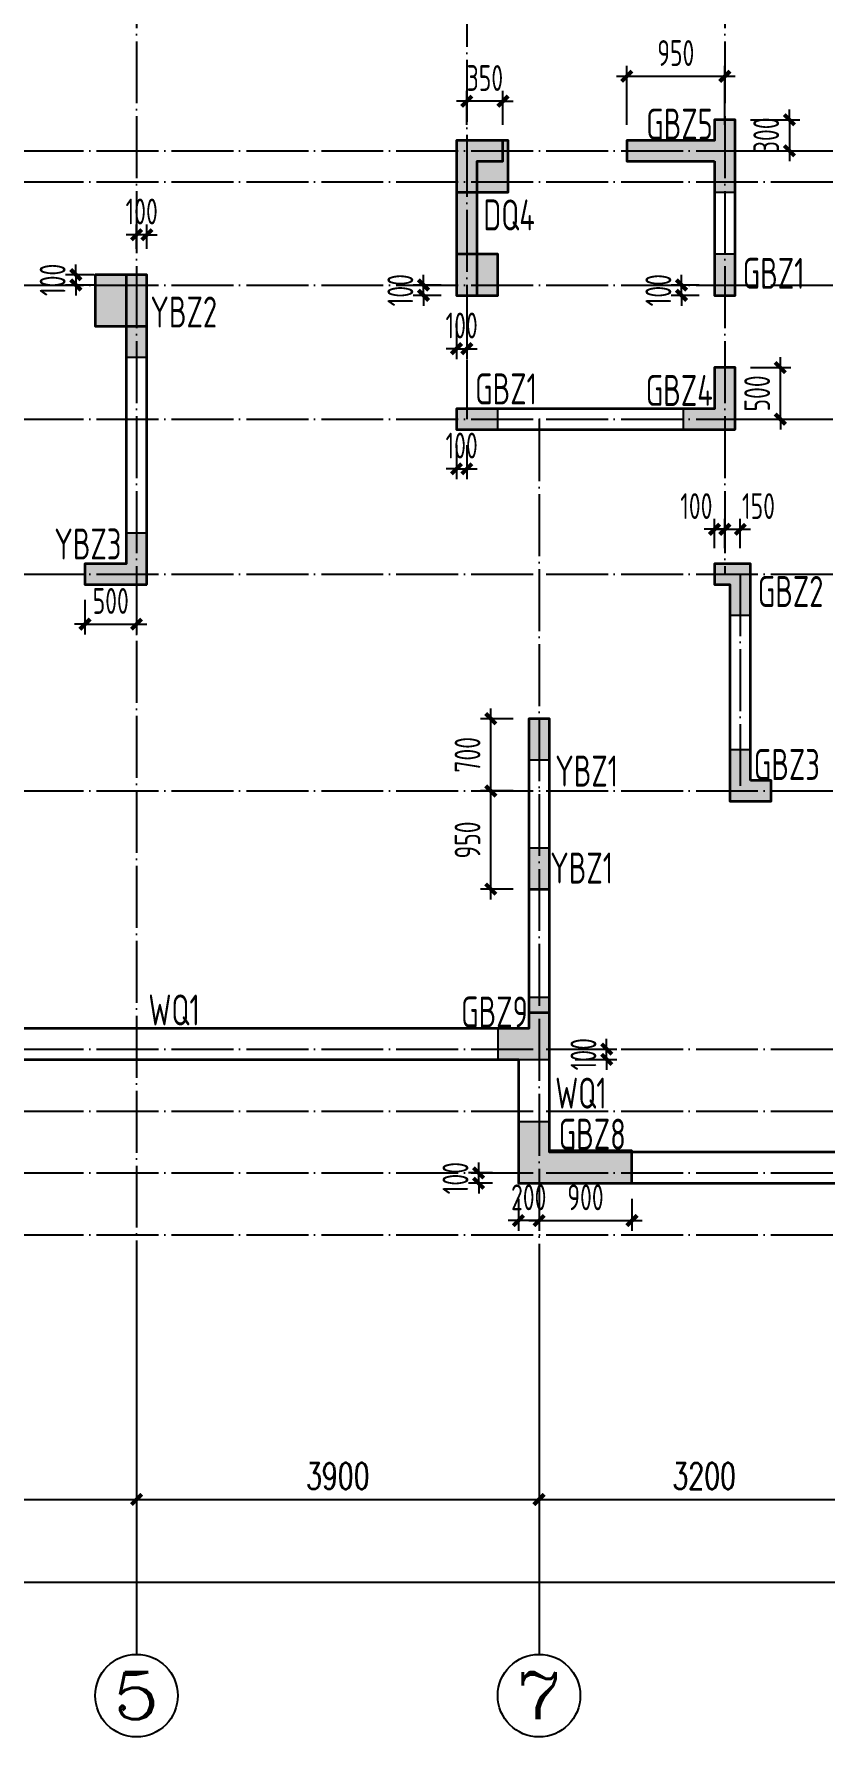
# Model space of a CAD drawing. Extents: x 393367 to 3005760, y 4998 to 826018.
# Drawn here: x 2354114 to 2361777, y 561243 to 577736 of the extents above; entities that cross this region are included whole.
import ezdxf
from ezdxf.enums import TextEntityAlignment as Align

# ---------------------------------------------------------------- set-up
doc = ezdxf.new("R2010")
doc.units = 0
doc.header["$LTSCALE"] = 1000
doc.linetypes.add('DOTE', pattern=[2.42, 2, -0.2, 0.02, -0.2])
doc.layers.get('0').update_dxf_attribs({"linetype": 'CONTINUOUS'})
doc.layers.get('Defpoints').update_dxf_attribs({"linetype": 'CONTINUOUS'})
for name, color, linetype in [('AXIS', 3, 'CONTINUOUS'), ('AXIS_TEXT', 7, 'CONTINUOUS'), ('COLU', 7, 'CONTINUOUS'), ('COLU_HATCH', 251, 'CONTINUOUS'), ('COLU_TH', 5, 'CONTINUOUS'), ('DIM', 3, 'CONTINUOUS'), ('DOTE', 8, 'DOTE'), ('S-砼墙', 150, 'CONTINUOUS'), ('TEXT', 7, 'CONTINUOUS')]:
    doc.layers.add(name, color=color, linetype=linetype)
doc.styles.add('_TCH_AXIS', font='COMPLEX', dxfattribs={"bigfont": 'GBCBIG'})
doc.styles.add('_TCH_DIM_T3', font='SIMPLEX', dxfattribs={"width": 0.705882, "bigfont": 'GBCBIG'})
doc.styles.add('COMPLEX', font='COMPLEX')
doc.styles.add('TSSD_Rein', font='Tssdeng.shx', dxfattribs={"width": 0.7, "bigfont": 'hztxt.shx'})
doc.dimstyles.new('_TCH_ARCH&&100', dxfattribs={"dimtxt": 255, "dimasz": 100, "dimexe": 250, "dimexo": 300, "dimgap": 100, "dimtad": 1, "dimdec": 0, "dimzin": 0, "dimdsep": 46, "dimtxsty": '_TCH_DIM_T3', "dimblk": 'ARCHTICK', "dimcen": 0.09, "dimclrt": 7, "dimazin": 2, "dimtfac": 1, "dimtdec": 0, "dimtix": 1, "dimtmove": 2, "dimatfit": 3, "dimldrblk": 'ARCHTICK', "dimfxl": 1, "dimtolj": 1, "dimtzin": 0, "dimarcsym": 0})
doc.dimstyles.new('TSSD_100_100$0', dxfattribs={"dimtxt": 250, "dimasz": 100, "dimexe": 100, "dimexo": 250, "dimgap": 100, "dimtad": 1, "dimdec": 0, "dimzin": 0, "dimdsep": 46, "dimtxsty": 'TSSD_Rein', "dimblk": 'ARCHTICK', "dimcen": 0, "dimdle": 100, "dimclrt": 7, "dimadec": 0, "dimazin": 0, "dimtfac": 1, "dimtdec": 0, "dimtix": 1, "dimtmove": 2, "dimatfit": 3, "dimldrblk": '_tsdbk', "dimfxl": 1, "dimtolj": 1, "dimtzin": 0, "dimarcsym": 0})

# ---------------------------------------------------------------- blocks, each defined once
blk = doc.blocks.new('_ArchTick')
at = {"color": 0, "linetype": 'ByBlock', "const_width": 0.4}
blk.add_lwpolyline([(-0.5, -0.5), (0.5, 0.5)], dxfattribs=at)
blk = doc.blocks.new('*D2629')
at = {"layer": 'Defpoints', "color": 0}
for p in [(2359007, 566705), (2359907, 566705), (2359907, 566244)]:
    blk.add_point(p, dxfattribs=at)
at = {"layer": 'DIM', "color": 0, "lineweight": -2}
for p, q in [((2359007, 566455), (2359007, 566144)), ((2359907, 566455), (2359907, 566144)), ((2358907, 566244), (2360007, 566244))]:
    blk.add_line(p, q, dxfattribs=at)
at = {"layer": 'DIM', "color": 0, "lineweight": -2, "xscale": 100, "yscale": 100, "zscale": 100, "rotation": 180}
blk.add_blockref('_ArchTick', (2359007, 566244), dxfattribs=at)
at = {"layer": 'DIM', "color": 0, "lineweight": -2, "xscale": 100, "yscale": 100, "zscale": 100}
blk.add_blockref('_ArchTick', (2359907, 566244), dxfattribs=at)
at = {"layer": 'DIM', "color": 7, "insert": (2359457, 566469), "char_height": 250, "attachment_point": 5, "style": 'TSSD_Rein'}
blk.add_mtext('\\A1;900', dxfattribs=at)
blk = doc.blocks.new('_tsdbk')
blk.add_line((-1, 0), (0, 0))
at = {"const_width": 0.5}
blk.add_lwpolyline([(-0.7, -0.7), (0.7, 0.7)], dxfattribs=at)
blk = doc.blocks.new('*D2631')
at = {"layer": 'Defpoints', "color": 0}
for p in [(2358539, 570405), (2359007, 570405), (2359007, 569455)]:
    blk.add_point(p, dxfattribs=at)
at = {"layer": 'DIM', "color": 0, "lineweight": -2}
for p, q in [((2358539, 569355), (2358539, 570505)), ((2358757, 570405), (2358439, 570405)), ((2358757, 569455), (2358439, 569455))]:
    blk.add_line(p, q, dxfattribs=at)
at = {"layer": 'DIM', "color": 0, "lineweight": -2, "xscale": 100, "yscale": 100, "zscale": 100}
for p, rotation in [((2358539, 570405), 90), ((2358539, 569455), 270)]:
    blk.add_blockref('_ArchTick', p, dxfattribs=dict(at, rotation=rotation))
at = {"layer": 'DIM', "color": 7, "insert": (2358314, 569930), "char_height": 250, "attachment_point": 5, "rotation": 90, "style": 'TSSD_Rein'}
blk.add_mtext('\\A1;950', dxfattribs=at)
blk = doc.blocks.new('*D2632')
at = {"layer": 'Defpoints', "color": 0}
for p in [(2358539, 571105), (2359007, 571105), (2359007, 570405)]:
    blk.add_point(p, dxfattribs=at)
at = {"layer": 'DIM', "color": 0, "lineweight": -2}
for p, q in [((2358539, 570305), (2358539, 571205)), ((2358757, 571105), (2358439, 571105)), ((2358757, 570405), (2358439, 570405))]:
    blk.add_line(p, q, dxfattribs=at)
at = {"layer": 'DIM', "color": 0, "lineweight": -2, "xscale": 100, "yscale": 100, "zscale": 100}
for p, rotation in [((2358539, 571105), 90), ((2358539, 570405), 270)]:
    blk.add_blockref('_ArchTick', p, dxfattribs=dict(at, rotation=rotation))
at = {"layer": 'DIM', "color": 7, "insert": (2358314, 570755), "char_height": 250, "attachment_point": 5, "rotation": 90, "style": 'TSSD_Rein'}
blk.add_mtext('\\A1;700', dxfattribs=at)
blk = doc.blocks.new('*D2635')
at = {"layer": 'Defpoints', "color": 0}
for p in [(2360807, 572939), (2360707, 572505), (2360807, 572505)]:
    blk.add_point(p, dxfattribs=at)
at = {"layer": 'DIM', "color": 0, "lineweight": -2}
for p, q in [((2360707, 572755), (2360707, 573039)), ((2360807, 572755), (2360807, 573039)), ((2360707, 572939), (2360607, 572939)), ((2360707, 572939), (2360807, 572939)), ((2360807, 572939), (2360907, 572939))]:
    blk.add_line(p, q, dxfattribs=at)
at = {"layer": 'DIM', "color": 0, "lineweight": -2, "xscale": 100, "yscale": 100, "zscale": 100}
blk.add_blockref('_ArchTick', (2360707, 572939), dxfattribs=at)
at = {"layer": 'DIM', "color": 0, "lineweight": -2, "xscale": 100, "yscale": 100, "zscale": 100, "rotation": 180}
blk.add_blockref('_ArchTick', (2360807, 572939), dxfattribs=at)
at = {"layer": 'DIM', "color": 7, "insert": (2360531, 573164), "char_height": 250, "attachment_point": 5, "style": 'TSSD_Rein'}
blk.add_mtext('\\A1;100', dxfattribs=at)
blk = doc.blocks.new('*D2636')
at = {"layer": 'Defpoints', "color": 0}
for p in [(2360957, 572939), (2360807, 572505), (2360957, 572505)]:
    blk.add_point(p, dxfattribs=at)
at = {"layer": 'DIM', "color": 0, "lineweight": -2}
for p, q in [((2360807, 572755), (2360807, 573039)), ((2360957, 572755), (2360957, 573039)), ((2360807, 572939), (2360707, 572939)), ((2360807, 572939), (2360957, 572939)), ((2360957, 572939), (2361057, 572939))]:
    blk.add_line(p, q, dxfattribs=at)
at = {"layer": 'DIM', "color": 0, "lineweight": -2, "xscale": 100, "yscale": 100, "zscale": 100}
blk.add_blockref('_ArchTick', (2360807, 572939), dxfattribs=at)
at = {"layer": 'DIM', "color": 0, "lineweight": -2, "xscale": 100, "yscale": 100, "zscale": 100, "rotation": 180}
blk.add_blockref('_ArchTick', (2360957, 572939), dxfattribs=at)
at = {"layer": 'DIM', "color": 7, "insert": (2361133, 573164), "char_height": 250, "attachment_point": 5, "style": 'TSSD_Rein'}
blk.add_mtext('\\A1;150', dxfattribs=at)
blk = doc.blocks.new('*D2637')
at = {"layer": 'Defpoints', "color": 0}
for p in [(2358207, 574005), (2358307, 574005), (2358307, 573525)]:
    blk.add_point(p, dxfattribs=at)
at = {"layer": 'DIM', "color": 0, "lineweight": -2}
for p, q in [((2358207, 573755), (2358207, 573425)), ((2358307, 573755), (2358307, 573425)), ((2358207, 573525), (2358107, 573525)), ((2358207, 573525), (2358307, 573525)), ((2358307, 573525), (2358407, 573525))]:
    blk.add_line(p, q, dxfattribs=at)
at = {"layer": 'DIM', "color": 0, "lineweight": -2, "xscale": 100, "yscale": 100, "zscale": 100}
blk.add_blockref('_ArchTick', (2358207, 573525), dxfattribs=at)
at = {"layer": 'DIM', "color": 0, "lineweight": -2, "xscale": 100, "yscale": 100, "zscale": 100, "rotation": 180}
blk.add_blockref('_ArchTick', (2358307, 573525), dxfattribs=at)
at = {"layer": 'DIM', "color": 7, "insert": (2358257, 573750), "char_height": 250, "attachment_point": 5, "style": 'TSSD_Rein'}
blk.add_mtext('\\A1;100', dxfattribs=at)
blk = doc.blocks.new('*D2638')
at = {"layer": 'Defpoints', "color": 0}
for p in [(2354519, 575305), (2354943, 575405), (2354943, 575305)]:
    blk.add_point(p, dxfattribs=at)
at = {"layer": 'DIM', "color": 0, "lineweight": -2}
for p, q in [((2354519, 575405), (2354519, 575505)), ((2354693, 575405), (2354419, 575405)), ((2354693, 575305), (2354419, 575305)), ((2354519, 575405), (2354519, 575305)), ((2354519, 575305), (2354519, 575205))]:
    blk.add_line(p, q, dxfattribs=at)
at = {"layer": 'DIM', "color": 0, "lineweight": -2, "xscale": 100, "yscale": 100, "zscale": 100}
for p, rotation in [((2354519, 575405), 270), ((2354519, 575305), 90)]:
    blk.add_blockref('_ArchTick', p, dxfattribs=dict(at, rotation=rotation))
at = {"layer": 'DIM', "color": 7, "insert": (2354294, 575355), "char_height": 250, "attachment_point": 5, "rotation": 90, "style": 'TSSD_Rein'}
blk.add_mtext('\\A1;100', dxfattribs=at)
blk = doc.blocks.new('*D2641')
at = {"layer": 'Defpoints', "color": 0}
for p in [(2360388, 575305), (2360807, 575305), (2360807, 575205)]:
    blk.add_point(p, dxfattribs=at)
at = {"layer": 'DIM', "color": 0, "lineweight": -2}
for p, q in [((2360557, 575305), (2360288, 575305)), ((2360388, 575305), (2360388, 575405)), ((2360388, 575205), (2360388, 575305)), ((2360557, 575205), (2360288, 575205)), ((2360388, 575205), (2360388, 575105))]:
    blk.add_line(p, q, dxfattribs=at)
at = {"layer": 'DIM', "color": 0, "lineweight": -2, "xscale": 100, "yscale": 100, "zscale": 100}
for p, rotation in [((2360388, 575305), 270), ((2360388, 575205), 90)]:
    blk.add_blockref('_ArchTick', p, dxfattribs=dict(at, rotation=rotation))
at = {"layer": 'DIM', "color": 7, "insert": (2360163, 575255), "char_height": 250, "attachment_point": 5, "rotation": 90, "style": 'TSSD_Rein'}
blk.add_mtext('\\A1;100', dxfattribs=at)
blk = doc.blocks.new('*D2642')
at = {"layer": 'Defpoints', "color": 0}
for p in [(2357888, 575305), (2358307, 575305), (2358307, 575205)]:
    blk.add_point(p, dxfattribs=at)
at = {"layer": 'DIM', "color": 0, "lineweight": -2}
for p, q in [((2358057, 575305), (2357788, 575305)), ((2357888, 575305), (2357888, 575405)), ((2357888, 575205), (2357888, 575305)), ((2358057, 575205), (2357788, 575205)), ((2357888, 575205), (2357888, 575105))]:
    blk.add_line(p, q, dxfattribs=at)
at = {"layer": 'DIM', "color": 0, "lineweight": -2, "xscale": 100, "yscale": 100, "zscale": 100}
for p, rotation in [((2357888, 575305), 270), ((2357888, 575205), 90)]:
    blk.add_blockref('_ArchTick', p, dxfattribs=dict(at, rotation=rotation))
at = {"layer": 'DIM', "color": 7, "insert": (2357663, 575255), "char_height": 250, "attachment_point": 5, "rotation": 90, "style": 'TSSD_Rein'}
blk.add_mtext('\\A1;100', dxfattribs=at)
blk = doc.blocks.new('*D2645')
at = {"layer": 'Defpoints', "color": 0}
for p in [(2360807, 574505), (2361345, 574505), (2360807, 574005)]:
    blk.add_point(p, dxfattribs=at)
at = {"layer": 'DIM', "color": 0, "lineweight": -2}
for p, q in [((2361057, 574505), (2361445, 574505)), ((2361345, 574505), (2361345, 574605)), ((2361345, 574005), (2361345, 574505)), ((2361057, 574005), (2361445, 574005)), ((2361345, 574005), (2361345, 573905))]:
    blk.add_line(p, q, dxfattribs=at)
at = {"layer": 'DIM', "color": 0, "lineweight": -2, "xscale": 100, "yscale": 100, "zscale": 100}
for p, rotation in [((2361345, 574505), 270), ((2361345, 574005), 90)]:
    blk.add_blockref('_ArchTick', p, dxfattribs=dict(at, rotation=rotation))
at = {"layer": 'DIM', "color": 7, "insert": (2361120, 574255), "char_height": 250, "attachment_point": 5, "rotation": 90, "style": 'TSSD_Rein'}
blk.add_mtext('\\A1;500', dxfattribs=at)
blk = doc.blocks.new('*D2647')
at = {"layer": 'Defpoints', "color": 0}
for p in [(2360807, 577327), (2359857, 576605), (2360807, 576605)]:
    blk.add_point(p, dxfattribs=at)
at = {"layer": 'DIM', "color": 0, "lineweight": -2}
for p, q in [((2359857, 576855), (2359857, 577427)), ((2360807, 576855), (2360807, 577427)), ((2359757, 577327), (2360907, 577327))]:
    blk.add_line(p, q, dxfattribs=at)
at = {"layer": 'DIM', "color": 0, "lineweight": -2, "xscale": 100, "yscale": 100, "zscale": 100, "rotation": 180}
blk.add_blockref('_ArchTick', (2359857, 577327), dxfattribs=at)
at = {"layer": 'DIM', "color": 0, "lineweight": -2, "xscale": 100, "yscale": 100, "zscale": 100}
blk.add_blockref('_ArchTick', (2360807, 577327), dxfattribs=at)
at = {"layer": 'DIM', "color": 7, "insert": (2360332, 577552), "char_height": 250, "attachment_point": 5, "style": 'TSSD_Rein'}
blk.add_mtext('\\A1;950', dxfattribs=at)
blk = doc.blocks.new('*D2648')
at = {"layer": 'Defpoints', "color": 0}
for p in [(2360807, 576905), (2360807, 576605), (2361433, 576605)]:
    blk.add_point(p, dxfattribs=at)
at = {"layer": 'DIM', "color": 0, "lineweight": -2}
for p, q in [((2361433, 576905), (2361433, 577005)), ((2361057, 576905), (2361533, 576905)), ((2361433, 576905), (2361433, 576605)), ((2361057, 576605), (2361533, 576605)), ((2361433, 576605), (2361433, 576505))]:
    blk.add_line(p, q, dxfattribs=at)
at = {"layer": 'DIM', "color": 0, "lineweight": -2, "xscale": 100, "yscale": 100, "zscale": 100}
for p, rotation in [((2361433, 576905), 270), ((2361433, 576605), 90)]:
    blk.add_blockref('_ArchTick', p, dxfattribs=dict(at, rotation=rotation))
at = {"layer": 'DIM', "color": 7, "insert": (2361208, 576755), "char_height": 250, "attachment_point": 5, "rotation": 90, "style": 'TSSD_Rein'}
blk.add_mtext('\\A1;300', dxfattribs=at)
blk = doc.blocks.new('*D2652')
at = {"layer": 'Defpoints', "color": 0}
for p in [(2358307, 577085), (2358307, 576605), (2358657, 576605)]:
    blk.add_point(p, dxfattribs=at)
at = {"layer": 'DIM', "color": 0, "lineweight": -2}
for p, q in [((2358307, 576855), (2358307, 577185)), ((2358657, 576855), (2358657, 577185)), ((2358307, 577085), (2358207, 577085)), ((2358657, 577085), (2358307, 577085)), ((2358657, 577085), (2358757, 577085))]:
    blk.add_line(p, q, dxfattribs=at)
at = {"layer": 'DIM', "color": 0, "lineweight": -2, "xscale": 100, "yscale": 100, "zscale": 100}
blk.add_blockref('_ArchTick', (2358307, 577085), dxfattribs=at)
at = {"layer": 'DIM', "color": 0, "lineweight": -2, "xscale": 100, "yscale": 100, "zscale": 100, "rotation": 180}
blk.add_blockref('_ArchTick', (2358657, 577085), dxfattribs=at)
at = {"layer": 'DIM', "color": 7, "insert": (2358482, 577310), "char_height": 250, "attachment_point": 5, "style": 'TSSD_Rein'}
blk.add_mtext('\\A1;350', dxfattribs=at)
blk = doc.blocks.new('*D2937')
at = {"layer": 'Defpoints', "color": 0}
for p in [(2354607, 572505), (2355107, 572505), (2355107, 572020)]:
    blk.add_point(p, dxfattribs=at)
at = {"layer": 'DIM', "color": 0, "lineweight": -2}
for p, q in [((2354607, 572255), (2354607, 571920)), ((2355107, 572255), (2355107, 571920)), ((2354607, 572020), (2354507, 572020)), ((2354607, 572020), (2355107, 572020)), ((2355107, 572020), (2355207, 572020))]:
    blk.add_line(p, q, dxfattribs=at)
at = {"layer": 'DIM', "color": 0, "lineweight": -2, "xscale": 100, "yscale": 100, "zscale": 100}
blk.add_blockref('_ArchTick', (2354607, 572020), dxfattribs=at)
at = {"layer": 'DIM', "color": 0, "lineweight": -2, "xscale": 100, "yscale": 100, "zscale": 100, "rotation": 180}
blk.add_blockref('_ArchTick', (2355107, 572020), dxfattribs=at)
at = {"layer": 'DIM', "color": 7, "insert": (2354857, 572245), "char_height": 250, "attachment_point": 5, "style": 'TSSD_Rein'}
blk.add_mtext('\\A1;500', dxfattribs=at)
blk = doc.blocks.new('*D2944')
at = {"layer": 'Defpoints', "color": 0}
for p in [(2355107, 575792), (2355107, 575405), (2355207, 575405)]:
    blk.add_point(p, dxfattribs=at)
at = {"layer": 'DIM', "color": 0, "lineweight": -2}
for p, q in [((2355107, 575792), (2355007, 575792)), ((2355107, 575655), (2355107, 575892)), ((2355207, 575792), (2355107, 575792)), ((2355207, 575655), (2355207, 575892)), ((2355207, 575792), (2355307, 575792))]:
    blk.add_line(p, q, dxfattribs=at)
at = {"layer": 'DIM', "color": 0, "lineweight": -2, "xscale": 100, "yscale": 100, "zscale": 100}
blk.add_blockref('_ArchTick', (2355107, 575792), dxfattribs=at)
at = {"layer": 'DIM', "color": 0, "lineweight": -2, "xscale": 100, "yscale": 100, "zscale": 100, "rotation": 180}
blk.add_blockref('_ArchTick', (2355207, 575792), dxfattribs=at)
at = {"layer": 'DIM', "color": 7, "insert": (2355157, 576017), "char_height": 250, "attachment_point": 5, "style": 'TSSD_Rein'}
blk.add_mtext('\\A1;100', dxfattribs=at)
blk = doc.blocks.new('*D3492')
at = {"layer": 'Defpoints', "color": 0}
for p in [(2358207, 575205), (2358307, 575205), (2358307, 574688)]:
    blk.add_point(p, dxfattribs=at)
at = {"layer": 'DIM', "color": 0, "lineweight": -2}
for p, q in [((2358207, 574955), (2358207, 574588)), ((2358307, 574955), (2358307, 574588)), ((2358207, 574688), (2358107, 574688)), ((2358207, 574688), (2358307, 574688)), ((2358307, 574688), (2358407, 574688))]:
    blk.add_line(p, q, dxfattribs=at)
at = {"layer": 'DIM', "color": 0, "lineweight": -2, "xscale": 100, "yscale": 100, "zscale": 100}
blk.add_blockref('_ArchTick', (2358207, 574688), dxfattribs=at)
at = {"layer": 'DIM', "color": 0, "lineweight": -2, "xscale": 100, "yscale": 100, "zscale": 100, "rotation": 180}
blk.add_blockref('_ArchTick', (2358307, 574688), dxfattribs=at)
at = {"layer": 'DIM', "color": 7, "insert": (2358257, 574913), "char_height": 250, "attachment_point": 5, "style": 'TSSD_Rein'}
blk.add_mtext('\\A1;100', dxfattribs=at)
blk = doc.blocks.new('*D3507')
at = {"layer": 'Defpoints', "color": 0}
for p in [(2358807, 566705), (2359007, 566705), (2358807, 566244)]:
    blk.add_point(p, dxfattribs=at)
at = {"layer": 'DIM', "color": 0, "lineweight": -2}
for p, q in [((2358807, 566455), (2358807, 566144)), ((2359007, 566455), (2359007, 566144)), ((2358807, 566244), (2358707, 566244)), ((2359007, 566244), (2358807, 566244)), ((2359007, 566244), (2359107, 566244))]:
    blk.add_line(p, q, dxfattribs=at)
at = {"layer": 'DIM', "color": 0, "lineweight": -2, "xscale": 100, "yscale": 100, "zscale": 100}
blk.add_blockref('_ArchTick', (2358807, 566244), dxfattribs=at)
at = {"layer": 'DIM', "color": 0, "lineweight": -2, "xscale": 100, "yscale": 100, "zscale": 100, "rotation": 180}
blk.add_blockref('_ArchTick', (2359007, 566244), dxfattribs=at)
at = {"layer": 'DIM', "color": 7, "insert": (2358907, 566469), "char_height": 250, "attachment_point": 5, "style": 'TSSD_Rein'}
blk.add_mtext('\\A1;200', dxfattribs=at)
blk = doc.blocks.new('*D3508')
at = {"layer": 'Defpoints', "color": 0}
for p in [(2358422, 566705), (2358807, 566705), (2358807, 566605)]:
    blk.add_point(p, dxfattribs=at)
at = {"layer": 'DIM', "color": 0, "lineweight": -2}
for p, q in [((2358557, 566705), (2358322, 566705)), ((2358422, 566705), (2358422, 566805)), ((2358422, 566605), (2358422, 566705)), ((2358557, 566605), (2358322, 566605)), ((2358422, 566605), (2358422, 566505))]:
    blk.add_line(p, q, dxfattribs=at)
at = {"layer": 'DIM', "color": 0, "lineweight": -2, "xscale": 100, "yscale": 100, "zscale": 100}
for p, rotation in [((2358422, 566705), 270), ((2358422, 566605), 90)]:
    blk.add_blockref('_ArchTick', p, dxfattribs=dict(at, rotation=rotation))
at = {"layer": 'DIM', "color": 7, "insert": (2358197, 566655), "char_height": 250, "attachment_point": 5, "rotation": 90, "style": 'TSSD_Rein'}
blk.add_mtext('\\A1;100', dxfattribs=at)
blk = doc.blocks.new('*D3561')
at = {"layer": 'AXIS', "color": 0, "lineweight": -2}
for p, q in [((2352007, 565443), (2352007, 563293)), ((2355107, 565443), (2355107, 563293)), ((2352007, 563543), (2355107, 563543))]:
    blk.add_line(p, q, dxfattribs=at)
at = {"layer": 'Defpoints', "color": 0}
for p in [(2352007, 565743), (2355107, 565743), (2355107, 563543)]:
    blk.add_point(p, dxfattribs=at)
at = {"layer": 'AXIS', "color": 0, "lineweight": -2, "xscale": 100, "yscale": 100, "zscale": 100, "rotation": 180}
blk.add_blockref('_ArchTick', (2352007, 563543), dxfattribs=at)
at = {"layer": 'AXIS', "color": 0, "lineweight": -2, "xscale": 100, "yscale": 100, "zscale": 100}
blk.add_blockref('_ArchTick', (2355107, 563543), dxfattribs=at)
at = {"layer": 'AXIS', "color": 7, "insert": (2353557, 563770), "char_height": 255, "attachment_point": 5, "style": '_TCH_DIM_T3'}
blk.add_mtext('\\A1;3100', dxfattribs=at)
blk = doc.blocks.new('*D3562')
at = {"layer": 'AXIS', "color": 0, "lineweight": -2}
for p, q in [((2355107, 565443), (2355107, 563293)), ((2359007, 565443), (2359007, 563293)), ((2355107, 563543), (2359007, 563543))]:
    blk.add_line(p, q, dxfattribs=at)
at = {"layer": 'Defpoints', "color": 0}
for p in [(2355107, 565743), (2359007, 565743), (2359007, 563543)]:
    blk.add_point(p, dxfattribs=at)
at = {"layer": 'AXIS', "color": 0, "lineweight": -2, "xscale": 100, "yscale": 100, "zscale": 100, "rotation": 180}
blk.add_blockref('_ArchTick', (2355107, 563543), dxfattribs=at)
at = {"layer": 'AXIS', "color": 0, "lineweight": -2, "xscale": 100, "yscale": 100, "zscale": 100}
blk.add_blockref('_ArchTick', (2359007, 563543), dxfattribs=at)
at = {"layer": 'AXIS', "color": 7, "insert": (2357057, 563770), "char_height": 255, "attachment_point": 5, "style": '_TCH_DIM_T3'}
blk.add_mtext('\\A1;3900', dxfattribs=at)
blk = doc.blocks.new('*D3563')
at = {"layer": 'AXIS', "color": 0, "lineweight": -2}
for p, q in [((2359007, 565443), (2359007, 563293)), ((2362207, 565443), (2362207, 563293)), ((2359007, 563543), (2362207, 563543))]:
    blk.add_line(p, q, dxfattribs=at)
at = {"layer": 'Defpoints', "color": 0}
for p in [(2359007, 565743), (2362207, 565743), (2362207, 563543)]:
    blk.add_point(p, dxfattribs=at)
at = {"layer": 'AXIS', "color": 0, "lineweight": -2, "xscale": 100, "yscale": 100, "zscale": 100, "rotation": 180}
blk.add_blockref('_ArchTick', (2359007, 563543), dxfattribs=at)
at = {"layer": 'AXIS', "color": 0, "lineweight": -2, "xscale": 100, "yscale": 100, "zscale": 100}
blk.add_blockref('_ArchTick', (2362207, 563543), dxfattribs=at)
at = {"layer": 'AXIS', "color": 7, "insert": (2360607, 563770), "char_height": 255, "attachment_point": 5, "style": '_TCH_DIM_T3'}
blk.add_mtext('\\A1;3200', dxfattribs=at)
blk = doc.blocks.new('*D3568')
at = {"layer": 'AXIS', "color": 0, "lineweight": -2}
for p, q in [((2348407, 565443), (2348407, 562493)), ((2403407, 565443), (2403407, 562493)), ((2348407, 562743), (2403407, 562743))]:
    blk.add_line(p, q, dxfattribs=at)
at = {"layer": 'Defpoints', "color": 0}
for p in [(2348407, 565743), (2403407, 565743), (2403407, 562743)]:
    blk.add_point(p, dxfattribs=at)
at = {"layer": 'AXIS', "color": 0, "lineweight": -2, "xscale": 100, "yscale": 100, "zscale": 100, "rotation": 180}
blk.add_blockref('_ArchTick', (2348407, 562743), dxfattribs=at)
at = {"layer": 'AXIS', "color": 0, "lineweight": -2, "xscale": 100, "yscale": 100, "zscale": 100}
blk.add_blockref('_ArchTick', (2403407, 562743), dxfattribs=at)
at = {"layer": 'AXIS', "color": 7, "insert": (2375907, 562970), "char_height": 255, "attachment_point": 5, "style": '_TCH_DIM_T3'}
blk.add_mtext('\\A1;55000', dxfattribs=at)
blk = doc.blocks.new('_axiso')
blk.add_circle((0, 0), 0.5)
at = {"layer": 'AXIS_TEXT', "style": 'COMPLEX', "width": 1.041667}
blk.add_attdef('A', text='', height=0.56, dxfattribs=at).set_placement((-0.25, -0.28), (0.25, -0.28), align=Align.FIT)
blk = doc.blocks.new('*D3590')
at = {"layer": 'Defpoints', "color": 0}
for p in [(2359106, 567905), (2359662, 567905), (2359106, 567805)]:
    blk.add_point(p, dxfattribs=at)
at = {"layer": 'DIM', "color": 0, "lineweight": -2}
for p, q in [((2359356, 567905), (2359762, 567905)), ((2359662, 567905), (2359662, 568005)), ((2359662, 567805), (2359662, 567905)), ((2359356, 567805), (2359762, 567805)), ((2359662, 567805), (2359662, 567705))]:
    blk.add_line(p, q, dxfattribs=at)
at = {"layer": 'DIM', "color": 0, "lineweight": -2, "xscale": 100, "yscale": 100, "zscale": 100}
for p, rotation in [((2359662, 567905), 270), ((2359662, 567805), 90)]:
    blk.add_blockref('_ArchTick', p, dxfattribs=dict(at, rotation=rotation))
at = {"layer": 'DIM', "color": 7, "insert": (2359437, 567855), "char_height": 250, "attachment_point": 5, "rotation": 90, "style": 'TSSD_Rein'}
blk.add_mtext('\\A1;100', dxfattribs=at)

msp = doc.modelspace()

# ---------------------------------------------------------------- hatches: boundary and pattern name
at = {"layer": 'COLU_HATCH'}
for points in [[(2360706.85059, 576504.96541), (2360706.8452, 576204.96541), (2360906.84207, 576204.96245), (2360906.85245, 576904.96608), (2360706.85245, 576904.96608), (2360706.85245, 576704.96541), (2359856.85244, 576704.96541), (2359856.85244, 576504.96541)], [(2358206.75391, 576204.96541), (2358706.75304, 576204.96542), (2358706.75304, 576704.96542), (2358206.75391, 576704.96541)], [(2358406.75468, 576504.96541), (2358406.75468, 575204.96526), (2358206.75468, 575204.96526), (2358206.75468, 576704.96541), (2358656.85244, 576704.96541), (2358656.85244, 576504.96541)], [(2358206.75468, 575204.96449), (2358606.75468, 575204.96449), (2358606.75468, 575604.96449), (2358206.75468, 575604.96449)], [(2360706.83442, 575604.96728), (2360706.82723, 575204.96728), (2360906.82723, 575204.96355), (2360906.83317, 575604.96355)], [(2355206.69132, 575404.96449), (2354706.69118, 575404.96449), (2354706.69118, 574904.96449), (2355206.69132, 574904.96449)], [(2355206.85329, 574604.96449), (2355206.85329, 575404.96449), (2355006.69132, 575404.96449), (2355006.69132, 574604.96449)], [(2360706.75608, 574104.96515), (2360706.75608, 574504.96515), (2360906.75608, 574504.96515), (2360906.75608, 573904.96515), (2360406.75608, 573904.96515), (2360406.75608, 574104.96515)], [(2358206.75836, 574104.96515), (2358206.75836, 573904.96515), (2358606.75836, 573904.96515), (2358606.75836, 574104.96515)], [(2355006.85329, 572604.94268), (2355006.85329, 572904.94268), (2355206.85329, 572904.94268), (2355206.85329, 572404.94194), (2354606.84953, 572404.94416), (2354606.85027, 572604.94416)], [(2360856.75428, 572404.92107), (2360706.75391, 572404.92163), (2360706.75464, 572604.92163), (2361056.75428, 572604.92033), (2361056.75428, 572104.92107), (2360856.75428, 572104.92107)], [(2359106.75578, 571104.96528), (2358906.75578, 571104.96528), (2358906.75578, 570704.96528), (2359106.75578, 570704.96528)], [(2361056.75428, 570504.96845), (2361256.75428, 570504.96845), (2361256.75428, 570304.96845), (2360856.75428, 570304.96845), (2360856.75428, 570804.96845), (2361056.75428, 570804.96845)], [(2359106.75578, 569454.96533), (2358906.75578, 569454.96533), (2358906.75578, 569854.96533), (2359106.75578, 569854.96533)], [(2358906.17977, 568104.96426), (2358606.17347, 568104.96426), (2358606.17347, 567804.96426), (2359106.17977, 567804.96426), (2359106.17977, 568404.96426), (2358906.17977, 568404.96426)], [(2359106.75578, 566919.6826), (2359906.75428, 566919.6826), (2359906.75428, 566604.96515), (2358806.75578, 566604.96471), (2358806.75578, 567204.96471), (2359106.75578, 567204.96515)]]:
    msp.add_hatch(color=256, dxfattribs=at).paths.add_polyline_path(points)

# ---------------------------------------------------------------- linework, layer by layer
at = {"layer": 'AXIS'}
for p, q in [((2355106.7542, 565742.59672), (2355106.7542, 562042.59672)), ((2359006.7542, 565742.59672), (2359006.7542, 562042.59672))]:
    msp.add_line(p, q, dxfattribs=at)
at = {"layer": 'COLU', "lineweight": 35}
for points in [[(2358206.75391, 576204.96541), (2358706.75304, 576204.96542), (2358706.75304, 576704.96542), (2358206.75391, 576704.96541)], [(2358206.75391, 576204.96541), (2358706.75304, 576204.96542), (2358706.75304, 576704.96542), (2358206.75391, 576704.96541)], [(2358206.75468, 575204.96449), (2358606.75468, 575204.96449), (2358606.75468, 575604.96449), (2358206.75468, 575604.96449)], [(2358206.75468, 575204.96449), (2358606.75468, 575204.96449), (2358606.75468, 575604.96449), (2358206.75468, 575604.96449)], [(2355206.69132, 575404.96449), (2354706.69118, 575404.96449), (2354706.69118, 574904.96449), (2355206.69132, 574904.96449)]]:
    msp.add_lwpolyline(points, close=True, dxfattribs=at)
at = {"layer": 'COLU_TH'}
for points in [[(2360706.85059, 576504.96541), (2360706.8452, 576204.96541), (2360906.84207, 576204.96245), (2360906.85245, 576904.96608), (2360706.85245, 576904.96608), (2360706.85245, 576704.96541), (2359856.85244, 576704.96541), (2359856.85244, 576504.96541)], [(2358406.75468, 576504.96541), (2358406.75468, 575204.96526), (2358206.75468, 575204.96526), (2358206.75468, 576704.96541), (2358656.85244, 576704.96541), (2358656.85244, 576504.96541)], [(2360706.83442, 575604.96728), (2360706.82723, 575204.96728), (2360906.82723, 575204.96355), (2360906.83317, 575604.96355)], [(2355206.85329, 574604.96449), (2355206.85329, 575404.96449), (2355006.69132, 575404.96449), (2355006.69132, 574604.96449)], [(2360706.75608, 574104.96515), (2360706.75608, 574504.96515), (2360906.75608, 574504.96515), (2360906.75608, 573904.96515), (2360406.75608, 573904.96515), (2360406.75608, 574104.96515)], [(2358206.75836, 574104.96515), (2358206.75836, 573904.96515), (2358606.75836, 573904.96515), (2358606.75836, 574104.96515)], [(2355006.85329, 572604.94268), (2355006.85329, 572904.94268), (2355206.85329, 572904.94268), (2355206.85329, 572404.94194), (2354606.84953, 572404.94416), (2354606.85027, 572604.94416)], [(2360856.75428, 572404.92107), (2360706.75391, 572404.92163), (2360706.75464, 572604.92163), (2361056.75428, 572604.92033), (2361056.75428, 572104.92107), (2360856.75428, 572104.92107)], [(2359106.75578, 571104.96528), (2358906.75578, 571104.96528), (2358906.75578, 570704.96528), (2359106.75578, 570704.96528)], [(2361056.75428, 570504.96845), (2361256.75428, 570504.96845), (2361256.75428, 570304.96845), (2360856.75428, 570304.96845), (2360856.75428, 570804.96845), (2361056.75428, 570804.96845)], [(2359106.75578, 569454.96533), (2358906.75578, 569454.96533), (2358906.75578, 569854.96533), (2359106.75578, 569854.96533)], [(2358906.17977, 568104.96426), (2358606.17347, 568104.96426), (2358606.17347, 567804.96426), (2359106.17977, 567804.96426), (2359106.17977, 568404.96426), (2358906.17977, 568404.96426)], [(2359106.75578, 566919.6826), (2359906.75428, 566919.6826), (2359906.75428, 566604.96515), (2358806.75578, 566604.96471), (2358806.75578, 567204.96471), (2359106.75578, 567204.96515)]]:
    msp.add_lwpolyline(points, close=True, dxfattribs=at)
at = {"layer": 'DOTE', "linetype": 'DOTE', "ltscale": 0.3}
for p, q in [((2355106.7542, 581295.24995), (2355106.7542, 565742.59672)), ((2360806.7542, 581295.24995), (2360806.7542, 572504.96449)), ((2358306.7542, 581114.70299), (2358306.7542, 574004.96449)), ((2348185.81868, 576604.9645), (2403862.55658, 576604.9645)), ((2348185.81868, 576304.9645), (2403862.55658, 576304.9645)), ((2348185.81868, 575304.96449), (2403862.55658, 575304.96449)), ((2348185.81868, 574004.96449), (2403862.55658, 574004.96449)), ((2359006.7542, 574004.96449), (2359006.7542, 565742.59672)), ((2348185.81868, 572504.96449), (2403862.55658, 572504.96449)), ((2360956.7542, 572504.96449), (2360956.7542, 570404.96449)), ((2348185.81868, 570404.96449), (2403862.55658, 570404.96449)), ((2348185.81868, 567904.96449), (2403862.55658, 567904.96449)), ((2348185.81868, 567304.96449), (2403862.55658, 567304.96449)), ((2348185.81868, 566704.96449), (2403862.55658, 566704.96449)), ((2348185.81868, 566104.96449), (2403862.55658, 566104.96449))]:
    msp.add_line(p, q, dxfattribs=at)
at = {"layer": 'S-砼墙', "color": 150, "lineweight": 35}
for points in [[(2360706.85059, 576504.96541), (2360706.82723, 575204.96728), (2360906.82723, 575204.96355), (2360906.85245, 576904.96608), (2360706.85245, 576904.96608), (2360706.85245, 576704.96541), (2359856.85244, 576704.96541), (2359856.85244, 576504.96541)], [(2358406.75468, 575204.96526), (2358406.75468, 576504.96541), (2358656.85244, 576504.96541), (2358656.85244, 576704.96541), (2358206.75468, 576704.96541), (2358206.75468, 575204.96526)], [(2355206.85329, 572404.94194), (2355206.85329, 575404.96449), (2355006.85329, 575404.96449), (2355006.85329, 572604.94268), (2354606.85027, 572604.94416), (2354606.84953, 572404.94416)], [(2360906.75608, 573904.96515), (2360906.75608, 574504.96515), (2360706.75608, 574504.96515), (2360706.75608, 574104.96515), (2358206.75836, 574104.96515), (2358206.75836, 573904.96515)], [(2361056.75428, 570504.96845), (2361056.75428, 572604.92033), (2360706.75464, 572604.92163), (2360706.75391, 572404.92163), (2360856.75428, 572404.92107), (2360856.75428, 570304.96845), (2361256.75428, 570304.96845), (2361256.75428, 570504.96845)], [(2359106.75578, 569454.96533), (2359106.75578, 571104.96528), (2358906.75578, 571104.96528), (2358906.75578, 569454.96533)]]:
    msp.add_lwpolyline(points, close=True, dxfattribs=at)
at = {"layer": 'S-砼墙', "color": 40, "lineweight": 35}
msp.add_lwpolyline([(2346936.43397, 570461.55163), (2348406.75468, 570461.55163), (2348406.75758, 567804.96935), (2358806.75578, 567804.96426), (2358806.75578, 566604.96515), (2365606.94913, 566604.96515), (2365606.94913, 567804.96426), (2386206.94553, 567804.96426), (2386206.94553, 566604.96515), (2393007.13888, 566604.96515), (2393007.13888, 567804.96426), (2403407.13708, 567804.96935), (2403407.14046, 575204.96449), (2404537.91262, 575204.96449)], dxfattribs=at)
msp.add_lwpolyline([(2365306.78783, 566904.96515), (2359106.75578, 566904.96515), (2359106.75578, 566904.96515), (2359106.75578, 566904.96515), (2359106.75578, 571104.96528), (2358906.75578, 571104.96528), (2358906.75578, 568104.96426), (2352106.75775, 568104.96426), (2352106.75775, 569454.96423), (2351906.75775, 569454.96423), (2351906.75775, 568104.96426), (2348706.75758, 568104.96426), (2348706.75372, 570761.55163, 43064.7151153383)], format="xyb", dxfattribs=at)
at = {"layer": 'S-砼墙', "color": 150, "lineweight": 35}
msp.add_lwpolyline([(2358806.75578, 566604.96471), (2359906.75428, 566604.96515), (2359906.75428, 566919.6826), (2359106.75578, 566919.6826), (2359106.75578, 568254.9651), (2358906.75578, 568254.9651)], dxfattribs=at)

# ---------------------------------------------------------------- block references
at = {"layer": 'AXIS'}
ref = msp.add_blockref('_axiso', (2355106.7542, 561642.59672), dxfattribs=dict(at, xscale=800, yscale=800, zscale=800))
ref.add_attrib('A', '5', dxfattribs={"layer": 'AXIS_TEXT', "height": 452.54834, "style": '_TCH_AXIS', "width": 1.5}).set_placement((2354880.48003, 561416.32255), (2355333.02837, 561416.32255), align=Align.FIT)
ref = msp.add_blockref('_axiso', (2359006.7542, 561642.59672), dxfattribs=dict(at, xscale=800, yscale=800, zscale=800))
ref.add_attrib('A', '7', dxfattribs={"layer": 'AXIS_TEXT', "height": 452.54834, "style": '_TCH_AXIS', "width": 1.5}).set_placement((2358780.48003, 561416.32255), (2359233.02837, 561416.32255), align=Align.FIT)

# ---------------------------------------------------------------- texts
at = {"layer": 'TEXT', "style": 'TSSD_Rein', "width": 0.7}
for s, p in [('GBZ5', (2360045.08322, 576713.4353)), ('GBZ1', (2360980.05682, 575268.22302)), ('GBZ1', (2358387.32097, 574148.84775)), ('GBZ4', (2360040.54855, 574134.00423)), ('GBZ2', (2361125.86648, 572187.05121)), ('GBZ3', (2361087.64207, 570511.22821)), ('GBZ9', (2358251.65655, 568113.97443))]:
    msp.add_text(s, height=300, dxfattribs=at).set_placement(p)
at = {"layer": 'TEXT', "color": 150, "style": 'TSSD_Rein', "width": 0.7}
msp.add_text('DQ4', height=300, dxfattribs=at).set_placement((2358468.07887, 575833.70455))
at = {"layer": 'TEXT', "color": 30, "style": 'TSSD_Rein', "width": 0.7}
for s, p in [('YBZ2', (2355241.09913, 574893.71884)), ('YBZ3', (2354309.75829, 572646.6689)), ('YBZ1', (2359163.2058, 570447.85845)), ('YBZ1', (2359114.97471, 569508.35256)), ('GBZ8', (2359197.15158, 566930.32747))]:
    msp.add_text(s, height=300, dxfattribs=at).set_placement(p)
at = {"layer": 'TEXT', "color": 230, "style": 'TSSD_Rein', "width": 0.7}
for p in [(2355221.5466, 568133.80529), (2359163.3508, 567328.20533)]:
    msp.add_text('WQ1', height=300, dxfattribs=at).set_placement(p)

# ---------------------------------------------------------------- dimensions: what is measured, and where the dimension line sits
at = {"layer": 'AXIS'}
for p1, p2, distance, picture, middle in [((2348406.7542, 565742.59672), (2403406.7542, 565742.59672), -3000, '*D3568', (2375906.7542, 562970.09672)), ((2352006.7542, 565742.59672), (2355106.7542, 565742.59672), -2200, '*D3561', (2353556.7542, 563770.09672)), ((2355106.7542, 565742.59672), (2359006.7542, 565742.59672), -2200, '*D3562', (2357056.7542, 563770.09672)), ((2359006.7542, 565742.59672), (2362206.7542, 565742.59672), -2200, '*D3563', (2360606.7542, 563770.09672))]:
    dim = msp.add_aligned_dim(p1=p1, p2=p2, distance=distance, dimstyle='_TCH_ARCH&&100', dxfattribs=at)
    dim.commit()
    dim.dimension.update_dxf_attribs({"geometry": picture, "text_midpoint": middle})
at = {"layer": 'DIM'}
for base, p1, p2, picture, middle in [((2360806.7542, 577327.45152), (2359856.85244, 576604.9645), (2360806.7542, 576604.9645), '*D2647', (2360331.80332, 577552.45152)), ((2358306.7542, 577085.01759), (2358656.85244, 576604.96541), (2358306.7542, 576604.96541), '*D2652', (2358481.80332, 577310.01759)), ((2355106.7542, 575791.56464), (2355206.69132, 575404.96449), (2355106.7542, 575404.96449), '*D2944', (2355156.72276, 576016.56464)), ((2358306.7542, 574688.06043), (2358206.75468, 575204.96449), (2358306.7542, 575204.96449), '*D3492', (2358256.75444, 574913.06043)), ((2358306.7542, 573524.908), (2358206.75836, 574004.96515), (2358306.7542, 574004.96515), '*D2637', (2358256.75628, 573749.908)), ((2355106.7542, 572019.99632), (2354606.8499, 572504.96449), (2355106.7542, 572504.96449), '*D2937', (2354856.80205, 572244.99632)), ((2358806.75578, 566244.08666), (2359006.7542, 566704.96449), (2358806.75578, 566704.96449), '*D3507', (2358906.75499, 566469.08666)), ((2359906.75428, 566244.08666), (2359006.7542, 566704.96449), (2359906.75428, 566704.96449), '*D2629', (2359456.75424, 566469.08666))]:
    dim = msp.add_linear_dim(base=base, p1=p1, p2=p2, dimstyle='TSSD_100_100$0', dxfattribs=at)
    dim.commit()
    dim.dimension.update_dxf_attribs({"geometry": picture, "text_midpoint": middle})
for base, p1, p2, picture, middle in [((2361432.70143, 576604.9645), (2360806.7542, 576904.96608), (2360806.7542, 576604.9645), '*D2648', (2361207.70143, 576754.96529)), ((2354518.62428, 575304.96449), (2354943.19534, 575404.96449), (2354943.19534, 575304.96449), '*D2638', (2354293.62428, 575354.96449)), ((2357887.5381, 575304.96433), (2358306.7542, 575204.96526), (2358306.7542, 575304.96433), '*D2642', (2357662.5381, 575254.9648)), ((2360387.5381, 575304.96449), (2360806.7542, 575204.96542), (2360806.7542, 575304.96449), '*D2641', (2360162.5381, 575254.96495)), ((2361345.445, 574504.96515), (2360806.75608, 574004.96449), (2360806.75608, 574504.96515), '*D2645', (2361120.445, 574254.96482)), ((2358538.53962, 571104.96528), (2359006.7542, 570404.96449), (2359006.7542, 571104.96528), '*D2632', (2358313.53962, 570754.96488)), ((2358538.53962, 570404.96449), (2359006.7542, 569454.96533), (2359006.7542, 570404.96449), '*D2631', (2358313.53962, 569929.96491)), ((2359661.5828, 567904.96449), (2359106.17977, 567804.96426), (2359106.17977, 567904.96449), '*D3590', (2359436.5828, 567854.96438)), ((2358421.97099, 566704.96449), (2358806.75578, 566604.96515), (2358806.75578, 566704.96449), '*D3508', (2358196.97099, 566654.96482))]:
    dim = msp.add_linear_dim(base=base, p1=p1, p2=p2, angle=90, dimstyle='TSSD_100_100$0', dxfattribs=at)
    dim.commit()
    dim.dimension.update_dxf_attribs({"geometry": picture, "text_midpoint": middle})
for base, p1, p2, picture, middle in [((2360806.7542, 572938.61846), (2360706.57051, 572504.96449), (2360806.7542, 572504.96449), '*D2635', (2360530.67712, 573163.61846)), ((2360956.7542, 572938.61846), (2360806.7542, 572504.96449), (2360956.7542, 572504.96449), '*D2636', (2361133.34813, 573163.61846))]:
    dim = msp.add_linear_dim(base=base, p1=p1, p2=p2, angle=180, dimstyle='TSSD_100_100$0', dxfattribs=at)
    dim.commit()
    dim.dimension.update_dxf_attribs({"geometry": picture, "text_midpoint": middle, "dimtype": 160})

doc.saveas('drawing.dxf')
